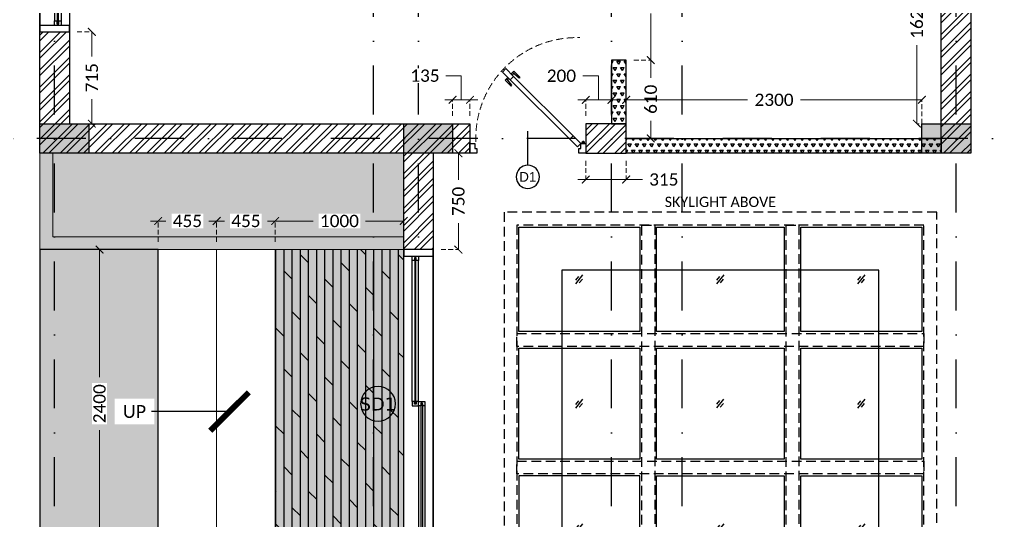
# Model space of a CAD drawing. Header units: millimetres. Extents: x -15000 to 28550, y -17045 to 28620.
# Drawn here: x -157 to 7501, y 5787 to 9685 of the extents above; entities that cross this region are included whole.
import ezdxf
from ezdxf.enums import TextEntityAlignment as Align

# ---------------------------------------------------------------- set-up
doc = ezdxf.new("R2010")
doc.units = ezdxf.units.MM
doc.header["$LTSCALE"] = 150
for name, pattern in [('3BHK-W(SB)$0$HIDDEN', [0.375, 0.25, -0.125]), ('DASHDOTX2', [50.8, 25.4, -12.7, 0, -12.7]), ('DASHED', [0.75, 0.5, -0.25])]:
    doc.linetypes.add(name, pattern=pattern)
for name, color, linetype in [('ad-Arrow', 32, 'Continuous'), ('ad-Column', 3, 'Continuous'), ('ad-Column Hatch', 125, 'Continuous'), ('ad-Door', 11, 'Continuous'), ('ad-Elevation 10', 8, 'Continuous'), ('ad-Furniture', 8, 'Continuous'), ('ad-Grid', 8, 'DASHDOTX2'), ('ad-Text main', 7, 'Continuous'), ('ad-Text Main_Door&window Label', 7, 'Continuous'), ('ad-Wall', 240, 'Continuous'), ('ad-Wall hatch', 8, 'Continuous')]:
    doc.layers.add(name, color=color, linetype=linetype)
doc.layers.add('ad-Dimension', color=5, linetype='Continuous', lineweight=0, true_color=0x0000ff)
doc.layers.add('ad-Glass Sectionline', color=140, linetype='Continuous', true_color=0x00bfff)
doc.layers.add('ad-Verandah', color=7, linetype='Continuous', true_color=0xa57c52)
doc.layers.get('ad-Furniture').off()
doc.styles.add('6 U T S R N_Corridor-Basement$0$Standard', font='arial.ttf')
doc.styles.add('6 U T S R N_Typical Floor Plan$0$3BHK-E(NB)$0$grid_text', font='verdana.ttf', dxfattribs={"width": 0.9})
doc.styles.add('New Text Style', font='arial.ttf', dxfattribs={"height": 100})
doc.styles.get("Standard").update_dxf_attribs({"font": 'calibril.ttf'})
doc.dimstyles.new('$ZCDB_AUDIT_GENERATED_5D79', dxfattribs={"dimscale": 50, "dimtxt": 2.4, "dimasz": 1, "dimexe": 5, "dimexo": 100, "dimgap": 1, "dimtad": 0, "dimdec": 0, "dimdsep": 46, "dimtxsty": 'Standard', "dimblk": 'ARCHTICK', "dimcen": 0.025, "dimse1": 1, "dimse2": 1, "dimclrd": 256, "dimclre": 256, "dimclrt": 256, "dimazin": 2, "dimtfac": 1, "dimtdec": 0, "dimtix": 1, "dimtmove": 2, "dimatfit": 3, "dimldrblk": 'ARCHTICK', "dimfxl": 1, "dimtolj": 1, "dimtzin": 0, "dimarcsym": 0})
doc.dimstyles.new('A-75-DIM-INT (Framing)', dxfattribs={"dimscale": 100, "dimtxt": 0.8, "dimasz": 0.5, "dimexe": 0, "dimexo": 0.5, "dimgap": 0.5, "dimtad": 0, "dimdec": 0, "dimdsep": 46, "dimtxsty": 'Standard', "dimblk": 'ARCHTICK', "dimcen": 0.025, "dimclrd": 256, "dimclre": 256, "dimclrt": 256, "dimazin": 2, "dimtfac": 1, "dimtdec": 0, "dimtmove": 1, "dimatfit": 0, "dimldrblk": 'ARCHTICK', "dimfxl": 1, "dimtfill": 1, "dimtolj": 1, "dimtzin": 0, "dimarcsym": 0})
pattern_1 = [(60, (4445, 8645), (-28.575, 49.49335), [28.575, -28.575]), (120, (4445, 8645), (-57.15, 3e-08), [28.575, -28.575]), (0, (4430.712, 8669.747), (28.575, 49.49335), [28.575, -28.575])]

# ---------------------------------------------------------------- blocks, each defined once
blk = doc.blocks.new('1625E_Grid')
at = {"layer": 'ad-Grid', "ltscale": 0.1}
for points in [[(3298.6, -4463.6), (3298.6, -4213.6), (2945, -4010), (2945, 16020), (3298.6, 16223.6), (3298.6, 16473.6)], [(5348.6, -4463.6), (5348.6, -4213.6), (4995, -4010), (4995, 16020), (5348.6, 16223.6), (5348.6, 16473.6)], [(115, -4010), (115, 16020)], [(2595, -4010), (2595, 16020)], [(4445, -4010), (4445, 16020)], [(7125, -4010), (7125, 16020)], [(15600, 8760), (-1800, 8760)]]:
    blk.add_lwpolyline(points, dxfattribs=at)
blk = doc.blocks.new('zw$3E22')
at = {"transparency": 33554559}
h = blk.add_hatch(color=43, dxfattribs=at)
h.dxf.hatch_style = 1
h.paths.add_polyline_path([(-2830, -750), (0, -750), (0, -650), (-2730, -650), (-2730, 0), (-2830, 0)])
at = {"layer": 'ad-Wall hatch', "transparency": 33554483}
h = blk.add_hatch(color=74, dxfattribs=at)
h.dxf.hatch_style = 1
h.paths.add_polyline_path([(-2730, 0), (0, 0), (0, -650), (-2730, -650)])
at = {"layer": 'ad-Verandah', "lineweight": 9}
for points in [[(-2830, -750), (0, -750), (0, -650), (-2730, -650), (-2730, 0), (-2830, 0)], [(-2730, 0), (0, 0), (0, -650), (-2730, -650)]]:
    blk.add_lwpolyline(points, close=True, dxfattribs=at)
blk = doc.blocks.new('_ArchTick')
at = {"color": 0, "linetype": 'ByBlock', "const_width": 0.15}
blk.add_lwpolyline([(-0.5, -0.5), (0.5, 0.5)], dxfattribs=at)
blk = doc.blocks.new('zw$6AA0')
at = {"layer": 'ad-Column Hatch', "transparency": 33554687}
h = blk.add_hatch(color=256, dxfattribs=at)
h.dxf.hatch_style = 1
h.paths.add_polyline_path([(0, -230), (380, -230), (380, 0), (0, 0)])
at = {"layer": 'ad-Column'}
blk.add_lwpolyline([(0, -230), (380, -230), (380, 0), (0, 0)], close=True, dxfattribs=at)
blk = doc.blocks.new('1625E_Columns')
at = {"layer": 'ad-Column', "xscale": -1}
for p, rotation in [((0, 8645), 179.9999999999998), ((3210, 8875), 359.9999999999997), ((7240, 8875), 359.9999999999997)]:
    blk.add_blockref('zw$6AA0', p, dxfattribs=dict(at, rotation=rotation))
blk = doc.blocks.new('zw$EEF9')
at = {"layer": 'ad-Glass Sectionline'}
for points in [[(-28.2, -34.6), (28.2, 34.6)], [(-26.8, -5.8), (-3.4, 23.4)], [(-0.3, -27.4), (23.6, 1.4)]]:
    blk.add_lwpolyline(points, dxfattribs=at)
blk = doc.blocks.new('A$C27ce84ff')
at = {"true_color": 0x7f5f3f, "transparency": 33554610}
h = blk.add_hatch(dxfattribs=at)
h.set_pattern_fill('DOTS', color=37, scale=20, angle=360)
h.set_pattern_definition([(360, (-800139.518, 271344.397), (15.875, 31.75), [0, -31.75])])
h.paths.add_polyline_path([(450, -2530), (2915, -2530), (2915, -450), (450, -450)])
at = {"layer": 'ad-Elevation 10', "linetype": 'DASHED'}
for points in [[(0, -2980), (3365, -2980), (3365, 0), (0, 0)], [(100, -2880), (3265, -2880), (3265, -100), (100, -100)], [(1071.7, -100), (1171.7, -100), (1171.7, -2880), (1071.7, -2880)], [(2193.3, -100), (2293.3, -100), (2293.3, -2880), (2193.3, -2880)], [(100, -943.3), (3265, -943.3), (3265, -1043.3), (100, -1043.3)], [(100, -1936.7), (3265, -1936.7), (3265, -2036.7), (100, -2036.7)]]:
    blk.add_lwpolyline(points, close=True, dxfattribs=at)
at = {"layer": 'ad-Elevation 10'}
blk.add_lwpolyline([(450, -2530), (2915, -2530), (2915, -450), (450, -450)], close=True, dxfattribs=at)
at = {"layer": 'ad-Glass Sectionline', "transparency": 33554585}
for points in [[(115, -115), (1056.7, -115), (1056.7, -928.3), (115, -928.3)], [(1186.7, -115), (2178.3, -115), (2178.3, -928.3), (1186.7, -928.3)], [(2308.3, -115), (3250, -115), (3250, -928.3), (2308.3, -928.3)], [(115, -1058.3), (1056.7, -1058.3), (1056.7, -1921.7), (115, -1921.7)], [(1186.7, -1058.3), (2178.3, -1058.3), (2178.3, -1921.7), (1186.7, -1921.7)], [(2308.3, -1058.3), (3250, -1058.3), (3250, -1921.7), (2308.3, -1921.7)], [(1056.7, -2051.7), (115, -2051.7), (115, -2865), (1056.7, -2865)], [(1186.7, -2051.7), (2178.3, -2051.7), (2178.3, -2865), (1186.7, -2865)], [(2308.3, -2051.7), (3250, -2051.7), (3250, -2865), (2308.3, -2865)]]:
    blk.add_lwpolyline(points, close=True, dxfattribs=at)
for p in [(585.8, -521.7), (1682.5, -521.7), (2779.2, -521.7), (1682.4, -1488.3), (585.8, -1490), (2779.2, -1490), (585.8, -2458.3), (1682.5, -2458.3), (2779.2, -2458.3)]:
    blk.add_blockref('zw$EEF9', p)
at = {"layer": 'ad-Text main', "insert": (1682.5, 80.9), "char_height": 80, "width": 1164.819, "attachment_point": 5}
blk.add_mtext('SKYLIGHT ABOVE', dxfattribs=at)
blk = doc.blocks.new('zw$2927')
blk.add_blockref('A$C27ce84ff', (-8510, -5435))
blk = doc.blocks.new('*U73')
for p, q in [((-25, -128), (-25, -94)), ((-8, -111), (-42, -111)), ((-811, -761), (-796, -776)), ((-746, -826), (-761, -811))]:
    blk.add_line(p, q)
for points in [[(-1150, -100), (-1150, -50), (-1129, -50), (-1129, -36), (-1129, 0), (-1200, 0), (-1200, -100)], [(-50, -100), (0, -100), (0, 0), (-71, 0), (-71, -36), (-71, -50), (-50, -50)], [(-50, -100), (-131, -181), (-166, -145), (-85, -65)], [(-131, -181), (-747, -797), (-782, -762), (-166, -145)], [(-828, -878), (-747, -797), (-782, -762), (-863, -842)]]:
    blk.add_lwpolyline(points, close=True)
for points in [[(-808, -787), (-836, -760), (-773, -697), (-765, -705), (-822, -774)], [(-773, -823), (-745, -850), (-683, -788), (-690, -780), (-759, -837)]]:
    blk.add_lwpolyline(points)
blk.add_circle((-25, -111), 11.1)
at = {"color": 8, "linetype": 'DASHED', "lineweight": 0}
blk.add_arc((-93, -153), 1047, 178.1881, 271.8119, dxfattribs=at)
at = {"layer": 'ad-Text Main_Door&window Label'}
blk.add_line((-600, 125), (-600, -230), dxfattribs=at)
blk.add_circle((-600, 245), 120, dxfattribs=at)
at = {"layer": 'ad-Text Main_Door&window Label', "style": 'New Text Style'}
blk.add_attdef('D1', text='', height=100, dxfattribs=at).set_placement((-600, 245), align=Align.MIDDLE_CENTER)
blk = doc.blocks.new('$ZCDB_AUDIT_GENERATED_C7DC')
blk.add_wipeout([(0, 230), (900, 230), (900, 0), (0, 0)]).dxf.layer = 'ad-Elevation 10'
at = {"layer": 'ad-Elevation 10'}
for points in [[(900, 230), (0, 230)], [(900, 0), (0, 0)]]:
    blk.add_lwpolyline(points, dxfattribs=at)
for points in [[(50, 0), (50, 230), (0, 230), (0, 0)], [(850, 0), (900, 0), (900, 230), (850, 230)], [(467.5, 133), (467.5, 115), (432.5, 115), (432.5, 165), (467.5, 165), (467.5, 147), (445.5, 147), (445.5, 133)], [(815, 133), (815, 115), (850, 115), (850, 165), (815, 165), (815, 147), (837, 147), (837, 133)], [(85, 83), (85, 65), (50, 65), (50, 115), (85, 115), (85, 97), (63, 97), (63, 83)], [(432.5, 83), (432.5, 65), (467.5, 65), (467.5, 115), (432.5, 115), (432.5, 97), (454.5, 97), (454.5, 83)]]:
    blk.add_lwpolyline(points, close=True, dxfattribs=at)
at = {"layer": 'ad-Glass Sectionline'}
for points in [[(467.5, 165), (815, 165)], [(432.5, 115), (85, 115)], [(467.5, 115), (815, 115)], [(432.5, 65), (85, 65)]]:
    blk.add_lwpolyline(points, dxfattribs=at)
for points in [[(450, 95), (65, 95), (65, 85), (450, 85)], [(450, 145), (835, 145), (835, 135), (450, 135)]]:
    blk.add_lwpolyline(points, close=True, dxfattribs=at)
blk = doc.blocks.new('*U60')
blk.add_blockref('$ZCDB_AUDIT_GENERATED_C7DC', (0, 0))
blk = doc.blocks.new('$ZCDB_AUDIT_GENERATED_C77D')
blk.add_wipeout([(0, 230), (2400, 230), (2400, 0), (0, 0)]).dxf.layer = 'ad-Elevation 10'
at = {"layer": 'ad-Elevation 10'}
for points in [[(2400, 230), (0, 230)], [(2400, 0), (0, 0)]]:
    blk.add_lwpolyline(points, dxfattribs=at)
for points in [[(50, 0), (50, 230), (0, 230), (0, 0)], [(2350, 0), (2400, 0), (2400, 230), (2350, 230)], [(1217.5, 133), (1217.5, 115), (1182.5, 115), (1182.5, 165), (1217.5, 165), (1217.5, 147), (1195.5, 147), (1195.5, 133)], [(2315, 133), (2315, 115), (2350, 115), (2350, 165), (2315, 165), (2315, 147), (2337, 147), (2337, 133)], [(85, 83), (85, 65), (50, 65), (50, 115), (85, 115), (85, 97), (63, 97), (63, 83)], [(1182.5, 83), (1182.5, 65), (1217.5, 65), (1217.5, 115), (1182.5, 115), (1182.5, 97), (1204.5, 97), (1204.5, 83)]]:
    blk.add_lwpolyline(points, close=True, dxfattribs=at)
at = {"layer": 'ad-Glass Sectionline'}
for points in [[(1217.5, 165), (2315, 165)], [(1182.5, 115), (85, 115)], [(1217.5, 115), (2315, 115)], [(1182.5, 65), (85, 65)]]:
    blk.add_lwpolyline(points, dxfattribs=at)
for points in [[(1200, 95), (65, 95), (65, 85), (1200, 85)], [(1200, 145), (2335, 145), (2335, 135), (1200, 135)]]:
    blk.add_lwpolyline(points, close=True, dxfattribs=at)
blk = doc.blocks.new('*U61')
blk.add_blockref('$ZCDB_AUDIT_GENERATED_C77D', (0, 0))
blk = doc.blocks.new('zw$42B5')
at = {"layer": 'ad-Wall hatch', "transparency": 33554610}
h = blk.add_hatch(dxfattribs=at)
h.set_pattern_fill('ANSI32', color=256, scale=10)
h.paths.add_polyline_path([(8310, 4745), (8540, 4745), (8540, 230), (9240, 230), (9240, 0), (0, 0), (0, 4745), (2830, 4745), (2830, 8645), (0, 8645), (0, 13620), (12120, 13620), (12120, 10220), (11890, 10220), (11890, 13390), (7240, 13390), (7240, 8645), (7010, 8645), (7010, 13390), (230, 13390), (230, 8875), (3345, 8875), (3345, 8645), (3060, 8645), (3060, 4745), (3345, 4745), (3345, 4515), (230, 4515), (230, 230), (8310, 230)])
h = blk.add_hatch(dxfattribs=at)
h.set_pattern_fill('TRIANG', color=256, scale=6)
h.set_pattern_definition(pattern_1)
h.paths.add_polyline_path([(4445, 8875), (4560, 8875), (4560, 9370), (4445, 9370)])
h = blk.add_hatch(dxfattribs=at)
h.set_pattern_fill('ANSI32', color=256, scale=10)
h.set_pattern_definition([(45, (-403987.42, 286233.77), (-67.35192, 67.35192), []), (45, (-403942.52, 286233.77), (-67.35192, 67.35192), [])])
h.paths.add_polyline_path([(4245, 8645), (4560, 8645), (4560, 8875), (4245, 8875)])
h = blk.add_hatch(dxfattribs=at)
h.set_pattern_fill('TRIANG', color=256, scale=6)
h.set_pattern_definition(pattern_1)
h.paths.add_polyline_path([(4560, 8760), (7010, 8760), (7010, 8645), (4560, 8645)])
at = {"layer": 'ad-Wall'}
for points in [[(4445, 8875), (4560, 8875), (4560, 9370), (4445, 9370)], [(4245, 8645), (4560, 8645), (4560, 8875), (4245, 8875)], [(4560, 8760), (7010, 8760), (7010, 8645), (4560, 8645)]]:
    blk.add_lwpolyline(points, close=True, dxfattribs=at)
at = {"layer": 'ad-Door', "ltscale": 5}
ref = blk.add_blockref('*U73', (4245, 8645), dxfattribs=dict(at, xscale=-0.7499999997027537, yscale=0.7499999997027537, zscale=0.7499999997027537, rotation=179.9999999999998))
ref.add_attrib('D1', 'D1', dxfattribs={"layer": 'ad-Text Main_Door&window Label', "height": 75, "rotation": 360, "style": 'New Text Style'}).set_placement((3794.8, 8461.3), align=Align.MIDDLE_CENTER)
for name, p, rotation in [('*U60', (230, 9590), 90), ('*U61', (2830, 7895), 270)]:
    blk.add_blockref(name, p, dxfattribs=dict(rotation=rotation))
at = {"layer": 'ad-Wall'}
blk.add_lwpolyline([(2830, 4745), (2830, 8645), (0, 8645), (0, 13620), (12120, 13620), (12120, 10220), (11890, 10220), (11890, 13390), (7240, 13390), (7240, 8645), (7010, 8645), (7010, 13390), (230, 13390), (230, 8875), (3345, 8875), (3345, 8645), (3060, 8645), (3060, 4745)], dxfattribs=at)
blk = doc.blocks.new('6 U T S R N_Typical Floor Plan$0$ad_Window Tag')
blk.add_circle((0, 0), 150)
at = {"style": '6 U T S R N_Typical Floor Plan$0$3BHK-E(NB)$0$grid_text', "width": 0.9}
blk.add_attdef('D1', text='', height=125, dxfattribs=at).set_placement((0, 0), align=Align.MIDDLE_CENTER)
blk = doc.blocks.new('zw$3849')
at = {"layer": 'ad-Text Main_Door&window Label'}
ref = blk.add_blockref('6 U T S R N_Typical Floor Plan$0$ad_Window Tag', (2630, 6695), dxfattribs=dict(at, xscale=-0.9, yscale=0.9, zscale=0.9))
ref.add_attrib('D1', 'SD1', dxfattribs={"height": 101.25, "rotation": 1800, "style": '6 U T S R N_Typical Floor Plan$0$3BHK-E(NB)$0$grid_text'}).set_placement((2629, 6692.9), align=Align.MIDDLE_CENTER)
blk = doc.blocks.new('*D201')
at = {"layer": 'ad-Dimension', "linetype": '3BHK-W(SB)$0$HIDDEN', "lineweight": -2}
for p, q in [((290, -4030), (404.5, -4030)), ((290, -4745), (404.5, -4745))]:
    blk.add_line(p, q, dxfattribs=at)
at = {"layer": 'ad-Dimension', "lineweight": -2}
for p, q in [((404.5, -4030), (404.5, -4221.5)), ((404.5, -4745), (404.5, -4553.5))]:
    blk.add_line(p, q, dxfattribs=at)
at = {"layer": 'Defpoints', "color": 0}
for p in [(230, -4030), (230, -4745), (404.5, -4745)]:
    blk.add_point(p, dxfattribs=at)
at = {"layer": 'ad-Dimension', "lineweight": -2, "xscale": 60, "yscale": 60, "zscale": 60}
for p, rotation in [((404.5, -4030), 90), ((404.5, -4745), 270)]:
    blk.add_blockref('_ArchTick', p, dxfattribs=dict(at, rotation=rotation))
at = {"layer": 'ad-Dimension', "insert": (404.5, -4387.5), "char_height": 96, "attachment_point": 5, "rotation": 90, "bg_fill": 3, "box_fill_scale": 1.1, "bg_fill_color": 257, "bg_fill_transparency": 0}
blk.add_mtext('\\A1;715', dxfattribs=at)
blk = doc.blocks.new('*D205')
at = {"layer": 'ad-Dimension', "linetype": '3BHK-W(SB)$0$HIDDEN', "lineweight": -2}
for p, q in [((3120, -4975), (3255.1, -4975)), ((3120, -5725), (3255.1, -5725))]:
    blk.add_line(p, q, dxfattribs=at)
at = {"layer": 'ad-Dimension', "lineweight": -2}
for p, q in [((3255.1, -4975), (3255.1, -5181.9)), ((3255.1, -5725), (3255.1, -5518.1))]:
    blk.add_line(p, q, dxfattribs=at)
at = {"layer": 'Defpoints', "color": 0}
for p in [(3060, -4975), (3060, -5725), (3255.1, -5725)]:
    blk.add_point(p, dxfattribs=at)
at = {"layer": 'ad-Dimension', "lineweight": -2, "xscale": 60, "yscale": 60, "zscale": 60}
for p, rotation in [((3255.1, -4975), 90), ((3255.1, -5725), 270)]:
    blk.add_blockref('_ArchTick', p, dxfattribs=dict(at, rotation=rotation))
at = {"layer": 'ad-Dimension', "insert": (3255.1, -5350), "char_height": 96, "attachment_point": 5, "rotation": 90, "bg_fill": 3, "box_fill_scale": 1.1, "bg_fill_color": 257, "bg_fill_transparency": 0}
blk.add_mtext('\\A1;750', dxfattribs=at)
blk = doc.blocks.new('*D209')
at = {"layer": 'ad-Dimension', "linetype": '3BHK-W(SB)$0$HIDDEN', "lineweight": -2}
for p, q in [((6950, -3120), (6820.5, -3120)), ((6950, -4745), (6820.5, -4745))]:
    blk.add_line(p, q, dxfattribs=at)
at = {"layer": 'ad-Dimension', "lineweight": -2}
for p, q in [((6820.5, -3120), (6820.5, -3731.2)), ((6820.5, -4745), (6820.5, -4133.8))]:
    blk.add_line(p, q, dxfattribs=at)
at = {"layer": 'Defpoints', "color": 0}
for p in [(7010, -3120), (6820.5, -4745), (7010, -4745)]:
    blk.add_point(p, dxfattribs=at)
at = {"layer": 'ad-Dimension', "lineweight": -2, "xscale": 60, "yscale": 60, "zscale": 60}
for p, rotation in [((6820.5, -3120), 90), ((6820.5, -4745), 270)]:
    blk.add_blockref('_ArchTick', p, dxfattribs=dict(at, rotation=rotation))
at = {"layer": 'ad-Dimension', "insert": (6820.5, -3932.5), "char_height": 96, "attachment_point": 5, "rotation": 90, "bg_fill": 3, "box_fill_scale": 1.1, "bg_fill_color": 257, "bg_fill_transparency": 0}
blk.add_mtext('\\A1;1625', dxfattribs=at)
blk = doc.blocks.new('*D219')
at = {"layer": 'ad-Dimension', "lineweight": -2}
for p, q in [((3157.9, -4371.6), (3277.9, -4371.6)), ((3277.9, -4371.6), (3277.5, -4559.6)), ((3210, -4559.6), (3150, -4559.6)), ((3210, -4559.6), (3345, -4559.6)), ((3345, -4559.6), (3405, -4559.6))]:
    blk.add_line(p, q, dxfattribs=at)
at = {"layer": 'ad-Dimension', "linetype": '3BHK-W(SB)$0$HIDDEN', "lineweight": -2}
for p, q in [((3210, -4685), (3210, -4559.6)), ((3345, -4685), (3345, -4559.6))]:
    blk.add_line(p, q, dxfattribs=at)
at = {"layer": 'Defpoints', "color": 0}
for p in [(3345, -4559.6), (3210, -4745), (3345, -4745)]:
    blk.add_point(p, dxfattribs=at)
at = {"layer": 'ad-Dimension', "lineweight": -2, "xscale": 60, "yscale": 60, "zscale": 60}
blk.add_blockref('_ArchTick', (3210, -4559.6), dxfattribs=at)
at = {"layer": 'ad-Dimension', "lineweight": -2, "xscale": 60, "yscale": 60, "zscale": 60, "rotation": 180}
blk.add_blockref('_ArchTick', (3345, -4559.6), dxfattribs=at)
at = {"layer": 'ad-Dimension', "insert": (2994.9, -4371.6), "char_height": 96, "attachment_point": 5, "bg_fill": 3, "box_fill_scale": 1.1, "bg_fill_color": 257, "bg_fill_transparency": 0}
blk.add_mtext('\\A1;135', dxfattribs=at)
blk = doc.blocks.new('*D220')
at = {"layer": 'ad-Dimension', "lineweight": -2}
for p, q in [((4223.6, -4372.4), (4343.6, -4372.4)), ((4343.6, -4372.4), (4345, -4559.6)), ((4245, -4559.6), (4185, -4559.6)), ((4245, -4559.6), (4445, -4559.6)), ((4445, -4559.6), (4505, -4559.6))]:
    blk.add_line(p, q, dxfattribs=at)
at = {"layer": 'ad-Dimension', "linetype": '3BHK-W(SB)$0$HIDDEN', "lineweight": -2}
for p, q in [((4245, -4685), (4245, -4559.6)), ((4445, -4685), (4445, -4559.6))]:
    blk.add_line(p, q, dxfattribs=at)
at = {"layer": 'Defpoints', "color": 0}
for p in [(4445, -4559.6), (4245, -4745), (4445, -4745)]:
    blk.add_point(p, dxfattribs=at)
at = {"layer": 'ad-Dimension', "lineweight": -2, "xscale": 60, "yscale": 60, "zscale": 60}
blk.add_blockref('_ArchTick', (4245, -4559.6), dxfattribs=at)
at = {"layer": 'ad-Dimension', "lineweight": -2, "xscale": 60, "yscale": 60, "zscale": 60, "rotation": 180}
blk.add_blockref('_ArchTick', (4445, -4559.6), dxfattribs=at)
at = {"layer": 'ad-Dimension', "insert": (4056.3, -4372.4), "char_height": 96, "attachment_point": 5, "bg_fill": 3, "box_fill_scale": 1.1, "bg_fill_color": 257, "bg_fill_transparency": 0}
blk.add_mtext('\\A1;200', dxfattribs=at)
blk = doc.blocks.new('*D231')
at = {"layer": 'ad-Dimension', "linetype": '3BHK-W(SB)$0$HIDDEN', "lineweight": -2}
for p, q in [((4620, -4250), (4751, -4250)), ((4620, -4860), (4751, -4860))]:
    blk.add_line(p, q, dxfattribs=at)
at = {"layer": 'ad-Dimension', "lineweight": -2}
for p, q in [((4751, -4250), (4751, -4387.3)), ((4751, -4860), (4751, -4722.7))]:
    blk.add_line(p, q, dxfattribs=at)
at = {"layer": 'Defpoints', "color": 0}
for p in [(4560, -4250), (4560, -4860), (4751, -4860)]:
    blk.add_point(p, dxfattribs=at)
at = {"layer": 'ad-Dimension', "lineweight": -2, "xscale": 60, "yscale": 60, "zscale": 60}
for p, rotation in [((4751, -4250), 90), ((4751, -4860), 270)]:
    blk.add_blockref('_ArchTick', p, dxfattribs=dict(at, rotation=rotation))
at = {"layer": 'ad-Dimension', "insert": (4751, -4555), "char_height": 96, "attachment_point": 5, "rotation": 90, "bg_fill": 3, "box_fill_scale": 1.1, "bg_fill_color": 257, "bg_fill_transparency": 0}
blk.add_mtext('\\A1;610', dxfattribs=at)
blk = doc.blocks.new('*D232')
at = {"layer": 'ad-Dimension', "linetype": '3BHK-W(SB)$0$HIDDEN', "lineweight": -2}
for p, q in [((4620, -3120), (4751, -3120)), ((4620, -4250), (4751, -4250))]:
    blk.add_line(p, q, dxfattribs=at)
at = {"layer": 'ad-Dimension', "lineweight": -2}
for p, q in [((4751, -3120), (4751, -3481.6)), ((4751, -4250), (4751, -3888.4))]:
    blk.add_line(p, q, dxfattribs=at)
at = {"layer": 'Defpoints', "color": 0}
for p in [(4560, -3120), (4751, -3120), (4560, -4250)]:
    blk.add_point(p, dxfattribs=at)
at = {"layer": 'ad-Dimension', "lineweight": -2, "xscale": 60, "yscale": 60, "zscale": 60}
for p, rotation in [((4751, -3120), 90), ((4751, -4250), 270)]:
    blk.add_blockref('_ArchTick', p, dxfattribs=dict(at, rotation=rotation))
at = {"layer": 'ad-Dimension', "insert": (4751, -3685), "char_height": 96, "attachment_point": 5, "rotation": 90, "bg_fill": 3, "box_fill_scale": 1.1, "bg_fill_color": 257, "bg_fill_transparency": 0}
blk.add_mtext('\\A1;1130', dxfattribs=at)
blk = doc.blocks.new('*D237')
at = {"layer": 'ad-Dimension', "linetype": '3BHK-W(SB)$0$HIDDEN', "lineweight": -2}
for p, q in [((4560, -4800), (4560, -4559.6)), ((6860, -4800), (6860, -4559.6))]:
    blk.add_line(p, q, dxfattribs=at)
at = {"layer": 'ad-Dimension', "lineweight": -2}
for p, q in [((4560, -4559.6), (5504.3, -4559.6)), ((6860, -4559.6), (5915.7, -4559.6))]:
    blk.add_line(p, q, dxfattribs=at)
at = {"layer": 'Defpoints', "color": 0}
for p in [(6860, -4559.6), (4560, -4860), (6860, -4860)]:
    blk.add_point(p, dxfattribs=at)
at = {"layer": 'ad-Dimension', "lineweight": -2, "xscale": 60, "yscale": 60, "zscale": 60, "rotation": 180}
blk.add_blockref('_ArchTick', (4560, -4559.6), dxfattribs=at)
at = {"layer": 'ad-Dimension', "lineweight": -2, "xscale": 60, "yscale": 60, "zscale": 60}
blk.add_blockref('_ArchTick', (6860, -4559.6), dxfattribs=at)
at = {"layer": 'ad-Dimension', "insert": (5710, -4559.6), "char_height": 96, "attachment_point": 5, "bg_fill": 3, "box_fill_scale": 1.1, "bg_fill_color": 257, "bg_fill_transparency": 0}
blk.add_mtext('\\A1;2300', dxfattribs=at)
blk = doc.blocks.new('*D259')
at = {"layer": 'ad-Dimension', "linetype": '3BHK-W(SB)$0$HIDDEN', "lineweight": -2}
for p, q in [((1830, -5665), (1830, -5502.7)), ((2830, -5665), (2830, -5502.7))]:
    blk.add_line(p, q, dxfattribs=at)
at = {"layer": 'ad-Dimension', "lineweight": -2}
for p, q in [((1830, -5502.7), (2126.6, -5502.7)), ((2830, -5502.7), (2533.4, -5502.7))]:
    blk.add_line(p, q, dxfattribs=at)
at = {"layer": 'Defpoints', "color": 0}
for p in [(2830, -5502.7), (1830, -5725), (2830, -5725)]:
    blk.add_point(p, dxfattribs=at)
at = {"layer": 'ad-Dimension', "lineweight": -2, "xscale": 60, "yscale": 60, "zscale": 60, "rotation": 180}
blk.add_blockref('_ArchTick', (1830, -5502.7), dxfattribs=at)
at = {"layer": 'ad-Dimension', "lineweight": -2, "xscale": 60, "yscale": 60, "zscale": 60}
blk.add_blockref('_ArchTick', (2830, -5502.7), dxfattribs=at)
at = {"layer": 'ad-Dimension', "insert": (2330, -5502.7), "char_height": 96, "attachment_point": 5, "bg_fill": 3, "box_fill_scale": 1.1, "bg_fill_color": 257, "bg_fill_transparency": 0}
blk.add_mtext('\\A1;1000', dxfattribs=at)
blk = doc.blocks.new('*D260')
at = {"layer": 'ad-Dimension', "lineweight": -2}
for p, q in [((1375, -5502.7), (1315, -5502.7)), ((1375, -5502.7), (1434.5, -5502.7)), ((1830, -5502.7), (1770.5, -5502.7)), ((1830, -5502.7), (1890, -5502.7))]:
    blk.add_line(p, q, dxfattribs=at)
at = {"layer": 'ad-Dimension', "linetype": '3BHK-W(SB)$0$HIDDEN', "lineweight": -2}
for p, q in [((1375, -5665), (1375, -5502.7)), ((1830, -5665), (1830, -5502.7))]:
    blk.add_line(p, q, dxfattribs=at)
at = {"layer": 'Defpoints', "color": 0}
for p in [(1830, -5502.7), (1375, -5725), (1830, -5725)]:
    blk.add_point(p, dxfattribs=at)
at = {"layer": 'ad-Dimension', "lineweight": -2, "xscale": 60, "yscale": 60, "zscale": 60}
blk.add_blockref('_ArchTick', (1375, -5502.7), dxfattribs=at)
at = {"layer": 'ad-Dimension', "lineweight": -2, "xscale": 60, "yscale": 60, "zscale": 60, "rotation": 180}
blk.add_blockref('_ArchTick', (1830, -5502.7), dxfattribs=at)
at = {"layer": 'ad-Dimension', "insert": (1602.5, -5502.7), "char_height": 96, "attachment_point": 5, "bg_fill": 3, "box_fill_scale": 1.1, "bg_fill_color": 257, "bg_fill_transparency": 0}
blk.add_mtext('\\A1;455', dxfattribs=at)
blk = doc.blocks.new('*D261')
at = {"layer": 'ad-Dimension', "lineweight": -2}
for p, q in [((920, -5502.7), (860, -5502.7)), ((920, -5502.7), (979.5, -5502.7)), ((1375, -5502.7), (1315.5, -5502.7)), ((1375, -5502.7), (1435, -5502.7))]:
    blk.add_line(p, q, dxfattribs=at)
at = {"layer": 'ad-Dimension', "linetype": '3BHK-W(SB)$0$HIDDEN', "lineweight": -2}
for p, q in [((920, -5665), (920, -5502.7)), ((1375, -5665), (1375, -5502.7))]:
    blk.add_line(p, q, dxfattribs=at)
at = {"layer": 'Defpoints', "color": 0}
for p in [(1375, -5502.7), (920, -5725), (1375, -5725)]:
    blk.add_point(p, dxfattribs=at)
at = {"layer": 'ad-Dimension', "lineweight": -2, "xscale": 60, "yscale": 60, "zscale": 60}
blk.add_blockref('_ArchTick', (920, -5502.7), dxfattribs=at)
at = {"layer": 'ad-Dimension', "lineweight": -2, "xscale": 60, "yscale": 60, "zscale": 60, "rotation": 180}
blk.add_blockref('_ArchTick', (1375, -5502.7), dxfattribs=at)
at = {"layer": 'ad-Dimension', "insert": (1147.5, -5502.7), "char_height": 96, "attachment_point": 5, "bg_fill": 3, "box_fill_scale": 1.1, "bg_fill_color": 257, "bg_fill_transparency": 0}
blk.add_mtext('\\A1;455', dxfattribs=at)
blk = doc.blocks.new('*D262')
at = {"layer": 'ad-Dimension', "linetype": '3BHK-W(SB)$0$HIDDEN', "lineweight": -2}
for p, q in [((860, -5725), (464.1, -5725)), ((860, -8125), (464.1, -8125))]:
    blk.add_line(p, q, dxfattribs=at)
at = {"layer": 'ad-Dimension', "lineweight": -2}
for p, q in [((464.1, -5725), (464.1, -6719.3)), ((464.1, -8125), (464.1, -7130.7))]:
    blk.add_line(p, q, dxfattribs=at)
at = {"layer": 'Defpoints', "color": 0}
for p in [(920, -5725), (464.1, -8125), (920, -8125)]:
    blk.add_point(p, dxfattribs=at)
at = {"layer": 'ad-Dimension', "lineweight": -2, "xscale": 60, "yscale": 60, "zscale": 60}
for p, rotation in [((464.1, -5725), 90), ((464.1, -8125), 270)]:
    blk.add_blockref('_ArchTick', p, dxfattribs=dict(at, rotation=rotation))
at = {"layer": 'ad-Dimension', "insert": (464.1, -6925), "char_height": 96, "attachment_point": 5, "rotation": 90, "bg_fill": 3, "box_fill_scale": 1.1, "bg_fill_color": 257, "bg_fill_transparency": 0}
blk.add_mtext('\\A1;2400', dxfattribs=at)
blk = doc.blocks.new('*D266')
at = {"layer": 'ad-Dimension', "linetype": '3BHK-W(SB)$0$HIDDEN', "lineweight": -2}
for p, q in [((4245, -5035), (4245, -5179.9)), ((4560, -5035), (4560, -5179.9))]:
    blk.add_line(p, q, dxfattribs=at)
at = {"layer": 'ad-Dimension', "lineweight": -2}
for p, q in [((4245, -5179.9), (4185, -5179.9)), ((4245, -5179.9), (4560, -5179.9)), ((4560, -5179.9), (4686.6, -5179.9)), ((4560, -5179.9), (4620, -5179.9))]:
    blk.add_line(p, q, dxfattribs=at)
at = {"layer": 'Defpoints', "color": 0}
for p in [(4245, -4975), (4560, -4975), (4560, -5179.9)]:
    blk.add_point(p, dxfattribs=at)
at = {"layer": 'ad-Dimension', "lineweight": -2, "xscale": 60, "yscale": 60, "zscale": 60}
blk.add_blockref('_ArchTick', (4245, -5179.9), dxfattribs=at)
at = {"layer": 'ad-Dimension', "lineweight": -2, "xscale": 60, "yscale": 60, "zscale": 60, "rotation": 180}
blk.add_blockref('_ArchTick', (4560, -5179.9), dxfattribs=at)
at = {"layer": 'ad-Dimension', "insert": (4852.4, -5179.9), "char_height": 96, "attachment_point": 5, "bg_fill": 3, "box_fill_scale": 1.1, "bg_fill_color": 257, "bg_fill_transparency": 0}
blk.add_mtext('\\A1;315', dxfattribs=at)
blk = doc.blocks.new('zw$3055')
at = {"transparency": 33554559}
h = blk.add_hatch(color=256, dxfattribs=at)
h.dxf.hatch_style = 1
h.set_gradient(color1=(153, 204, 0), color2=(63, 127, 0), name='INVSPHERICAL')
h.paths.add_polyline_path([(920, -5725), (0, -5725), (0, -8125), (920, -8125)])
h = blk.add_hatch(dxfattribs=at)
h.set_pattern_fill('GRASS', color=74)
h.set_pattern_definition([(90, (-4e-12, -8275), (-17.96051, 17.96051), [4.7625, -31.15852]), (45, (-4e-12, -8275), (-17.96051, 17.96051), [4.7625, -20.6375]), (135, (-4e-12, -8275), (-17.96051, -17.96051), [4.7625, -20.6375])])
h.paths.add_polyline_path([(920, -5725), (0, -5725), (0, -8125), (920, -8125)])
at = {"layer": 'ad-Verandah', "transparency": 33554559}
h = blk.add_hatch(color=256, dxfattribs=at)
h.dxf.hatch_style = 1
h.paths.add_polyline_path([(2830, -5725), (1830, -5725), (1830, -8125), (2830, -8125)])
at = {"layer": 'ad-Verandah', "transparency": 33554687}
h = blk.add_hatch(dxfattribs=at)
h.set_pattern_fill('DOLMIT', color=256, scale=10, angle=270)
h.set_pattern_definition([(270, (1900, -8275), (63.5, -1e-14), []), (315, (1900, -8275), (127, 127), [89.803, -179.605])])
h.paths.add_polyline_path([(1830, -8125), (2830, -8125), (2830, -5725), (1830, -5725)])
at = {"layer": 'ad-Elevation 10'}
blk.add_lwpolyline([(920, -5725), (0, -5725), (0, -8125), (920, -8125)], close=True, dxfattribs=at)
at = {"layer": 'ad-Verandah', "lineweight": 9}
for points in [[(1375, -8125), (920, -8125), (920, -5725), (1375, -5725)], [(1830, -8125), (1375, -8125), (1375, -5725), (1830, -5725)], [(2830, -5725), (1830, -5725), (1830, -8125), (2830, -8125)]]:
    blk.add_lwpolyline(points, close=True, dxfattribs=at)
blk.add_blockref('zw$3E22', (2830, -4975))
at = {"layer": 'ad-Text main', "insert": (736, -6986), "char_height": 100, "width": 207.6, "attachment_point": 5, "style": '6 U T S R N_Corridor-Basement$0$Standard', "bg_fill": 2}
blk.add_mtext('{\\fCalibri Light|b0|i0|c0|p34;UP}', dxfattribs=at)
at = {"layer": 'ad-Arrow'}
blk.add_leader([(1475.7, -6985.3, 0), (867.9, -6985.3, 0)], dimstyle='$ZCDB_AUDIT_GENERATED_5D79', override={"dimscale": 1, "dimasz": 300, "dimgap": 50, "dimtad": 0}, dxfattribs=at)
blk = doc.blocks.new('1625_East Villa')
at = {"layer": 'ad-Verandah'}
blk.add_blockref('zw$3055', (0, 13620), dxfattribs=at)
at = {"layer": 'ad-Furniture'}
blk.add_blockref('zw$2927', (12120, 13620), dxfattribs=at)
at = {"layer": 'ad-Wall'}
blk.add_blockref('zw$42B5', (0, 0), dxfattribs=at)
at = {"layer": 'ad-Text main'}
blk.add_blockref('zw$3849', (0, 0), dxfattribs=at)
blk.add_blockref('1625E_Columns', (0, 0))
blk = doc.blocks.new('zw$33A2')
at = {"layer": 'ad-Dimension'}
for base, p1, p2, picture, middle in [((6820.5, -4745), (7010, -3120), (7010, -4745), '*D209', (6820.5, -3932.5)), ((404.5, -4745), (230, -4030), (230, -4745), '*D201', (404.5, -4387.5)), ((4751, -4860), (4560, -4250), (4560, -4860), '*D231', (4751, -4555)), ((3255.1, -5725), (3060, -4975), (3060, -5725), '*D205', (3255.1, -5350))]:
    dim = blk.add_linear_dim(base=base, p1=p1, p2=p2, angle=90, dimstyle='A-75-DIM-INT (Framing)', override={"dimscale": 120, "dimblk": 'ArchTick', "dimfxl": 10, "dimtfill": 1, "dimtfillclr": 0}, dxfattribs=at)
    dim.commit()
    dim.dimension.update_dxf_attribs({"geometry": picture, "text_midpoint": middle})
for base, p1, p2, picture, middle in [((3345, -4559.6), (3210, -4745), (3345, -4745), '*D219', (3097.9, -4371.6)), ((4445, -4559.6), (4245, -4745), (4445, -4745), '*D220', (4163.6, -4372.4)), ((4560, -5179.9), (4245, -4975), (4560, -4975), '*D266', (4852.4, -5179.9))]:
    dim = blk.add_linear_dim(base=base, p1=p1, p2=p2, dimstyle='A-75-DIM-INT (Framing)', override={"dimscale": 120, "dimblk": 'ArchTick', "dimfxl": 10, "dimtfill": 1, "dimtfillclr": 0}, dxfattribs=at)
    dim.commit()
    dim.dimension.update_dxf_attribs({"geometry": picture, "text_midpoint": middle, "dimtype": 128})
dim = blk.add_linear_dim(base=(2830, -5502.7), p1=(1830, -5725), p2=(2830, -5725), dimstyle='A-75-DIM-INT (Framing)', override={"dimscale": 120, "dimblk": 'ArchTick', "dimfxl": 10, "dimtfill": 1, "dimtfillclr": 0}, dxfattribs=at)
dim.commit()
dim.dimension.update_dxf_attribs({"geometry": '*D259', "text_midpoint": (2330, -5502.7)})
dim = blk.add_linear_dim(base=(4751, -3120), p1=(4560, -4250), p2=(4560, -3120), angle=90, dimstyle='A-75-DIM-INT (Framing)', override={"dimscale": 120, "dimblk": 'ArchTick', "dimfxl": 10, "dimtfill": 1, "dimtfillclr": 0}, dxfattribs=at)
dim.commit()
dim.dimension.update_dxf_attribs({"geometry": '*D232', "text_midpoint": (4751, -3685)})
dim = blk.add_linear_dim(base=(6860, -4559.6), p1=(4560, -4860), p2=(6860, -4860), dimstyle='A-75-DIM-INT (Framing)', override={"dimscale": 120, "dimblk": 'ArchTick', "dimfxl": 10, "dimtfill": 1, "dimtfillclr": 0}, dxfattribs=at)
dim.commit()
dim.dimension.update_dxf_attribs({"geometry": '*D237', "text_midpoint": (5710, -4559.6)})
dim = blk.add_linear_dim(base=(1830, -5502.7), p1=(1375, -5725), p2=(1830, -5725), dimstyle='A-75-DIM-INT (Framing)', override={"dimscale": 120, "dimblk": 'ArchTick', "dimfxl": 10, "dimtfill": 1, "dimtfillclr": 0}, dxfattribs=at)
dim.commit()
dim.dimension.update_dxf_attribs({"geometry": '*D260', "text_midpoint": (1602.5, -5502.7), "dimtype": 128})
dim = blk.add_linear_dim(base=(1375, -5502.7), p1=(920, -5725), p2=(1375, -5725), dimstyle='A-75-DIM-INT (Framing)', override={"dimscale": 120, "dimblk": 'ArchTick', "dimfxl": 10, "dimtfill": 1, "dimtfillclr": 0}, dxfattribs=at)
dim.commit()
dim.dimension.update_dxf_attribs({"geometry": '*D261', "text_midpoint": (1147.5, -5502.7), "dimtype": 128})
dim = blk.add_linear_dim(base=(464.1, -8125), p1=(920, -5725), p2=(920, -8125), angle=90, dimstyle='A-75-DIM-INT (Framing)', override={"dimscale": 120, "dimblk": 'ArchTick', "dimfxl": 10, "dimtfill": 1, "dimtfillclr": 0}, dxfattribs=at)
dim.commit()
dim.dimension.update_dxf_attribs({"geometry": '*D262', "text_midpoint": (464.1, -6925)})

msp = doc.modelspace()

# ---------------------------------------------------------------- block references
msp.add_blockref('1625E_Grid', (0, 0))

# ---------------------------------------------------------------- next in the draw order: block references
msp.add_blockref('1625_East Villa', (0, 0))

# ---------------------------------------------------------------- next in the draw order: block references
at = {"layer": 'ad-Dimension'}
msp.add_blockref('zw$33A2', (0, 13620), dxfattribs=at)

doc.saveas('drawing.dxf')
